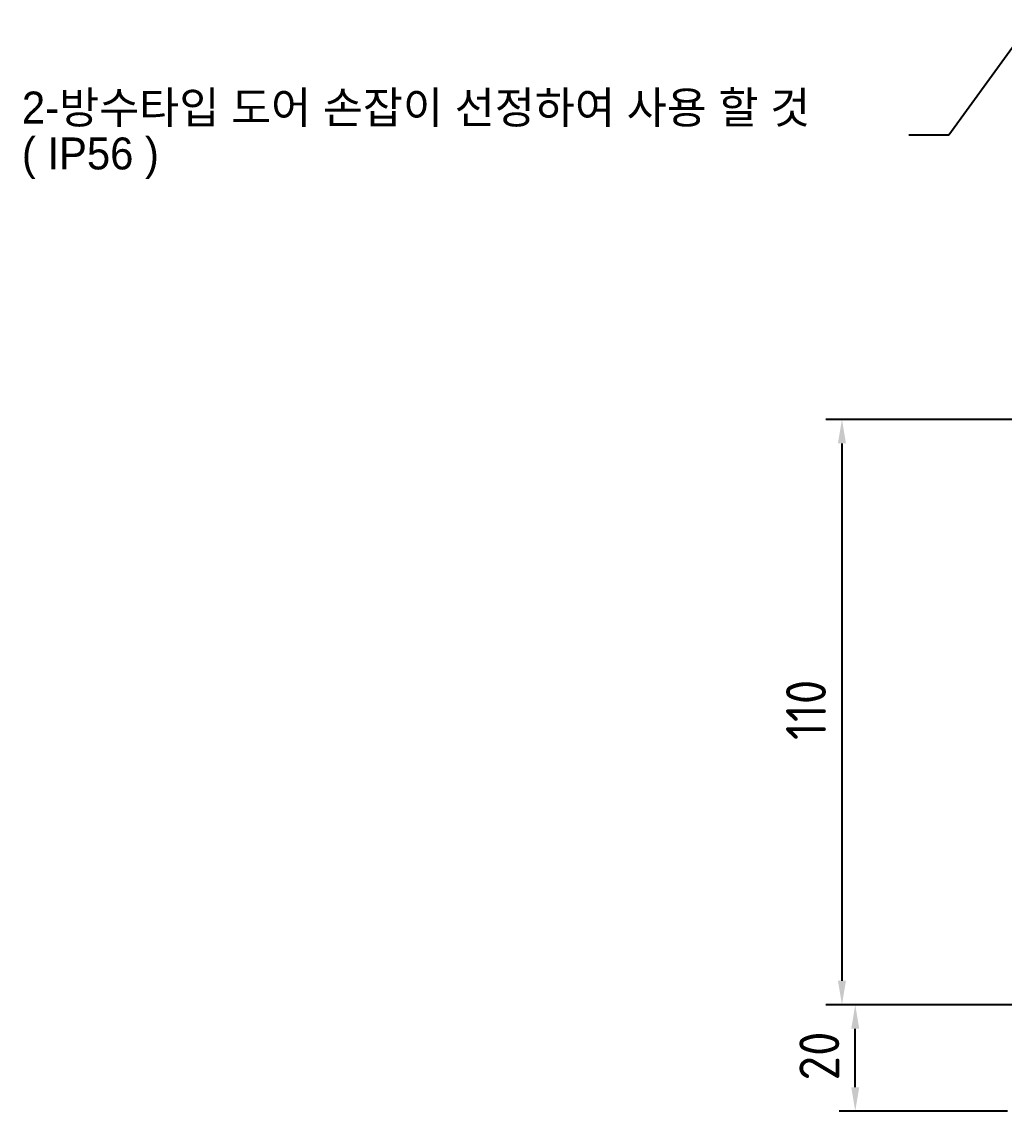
# Model space of a CAD drawing. Header units: millimetres. Extents: x 0 to 2523, y 0 to 1782.
# Drawn here: x 595.6 to 780.1, y 486.1 to 690.8 of the extents above; entities that cross this region are included whole.
import ezdxf

# ---------------------------------------------------------------- set-up
doc = ezdxf.new("R2010")
doc.units = ezdxf.units.MM
doc.header["$LTSCALE"] = 3
doc.layers.add('기호(ISO)', color=5, linetype='Continuous', lineweight=25)
doc.layers.add('치수(ISO)', color=2, linetype='Continuous', lineweight=25)
doc.styles.add('치수 텍스트_PSTEK_POSCO', font='isocp.shx')
doc.dimstyles.new('치수_PSTEK_POSCO', dxfattribs={"dimscale": 3, "dimtxt": 2.5, "dimasz": 1.5, "dimexe": 1, "dimexo": 1.5, "dimgap": 1, "dimtad": 1, "dimrnd": 1e-08, "dimdsep": 46, "dimtxsty": '치수 텍스트_PSTEK_POSCO', "dimcen": 0.09, "dimdle": 10, "dimclrd": 7, "dimclre": 7, "dimclrt": 2, "dimadec": 1, "dimazin": 2, "dimtfac": 1, "dimtmove": 0, "dimatfit": 3, "dimfxl": 0, "dimtolj": 1, "dimlwd": -1, "dimlwe": -1, "dimarcsym": 0})
doc.dimstyles.new('치수_PSTEK_POSCO$7', dxfattribs={"dimscale": 3, "dimtxt": 2.5, "dimasz": 2.5, "dimexe": 1, "dimexo": 1.5, "dimgap": 1, "dimtad": 1, "dimrnd": 1e-08, "dimdsep": 46, "dimtxsty": '치수 텍스트_PSTEK_POSCO', "dimcen": 0.09, "dimdle": 10, "dimclrd": 7, "dimclre": 7, "dimclrt": 2, "dimadec": 1, "dimazin": 2, "dimtfac": 1, "dimtmove": 0, "dimatfit": 3, "dimfxl": 0, "dimtolj": 1, "dimlwd": -1, "dimlwe": -1, "dimarcsym": 0})

# ---------------------------------------------------------------- blocks, each defined once
blk = doc.blocks.new('*D47')
at = {"layer": 'Defpoints', "color": 0, "transparency": 16777216}
for p in [(882.53, 616.07), (749.66, 506.07), (882.53, 506.07)]:
    blk.add_point(p, dxfattribs=at)
at = {"layer": '치수(ISO)', "color": 7, "transparency": 16777216}
for p, q in [((878.03, 616.07), (746.66, 616.07)), ((749.66, 611.57), (749.66, 510.57)), ((878.03, 506.07), (746.66, 506.07))]:
    blk.add_line(p, q, dxfattribs=at)
for points in [[(748.91, 611.57), (750.41, 611.57), (749.66, 616.07)], [(748.91, 510.57), (750.41, 510.57), (749.66, 506.07)]]:
    blk.add_solid(points, dxfattribs=at)
at = {"layer": '치수(ISO)', "color": 2, "transparency": 16777216, "insert": (742.91, 555.81), "char_height": 7.5, "attachment_point": 4, "rotation": 90, "style": '치수 텍스트_PSTEK_POSCO'}
blk.add_mtext('\\A1;110', dxfattribs=at)
blk = doc.blocks.new('*D54')
at = {"layer": 'Defpoints', "color": 0, "transparency": 16777216}
for p in [(752.16, 506.07), (882.53, 506.07), (785.28, 486.07)]:
    blk.add_point(p, dxfattribs=at)
at = {"layer": '치수(ISO)', "color": 7, "transparency": 16777216}
for p, q in [((878.03, 506.07), (749.16, 506.07)), ((752.16, 490.57), (752.16, 501.57)), ((780.78, 486.07), (749.16, 486.07))]:
    blk.add_line(p, q, dxfattribs=at)
for points in [[(751.41, 501.57), (752.91, 501.57), (752.16, 506.07)], [(751.41, 490.57), (752.91, 490.57), (752.16, 486.07)]]:
    blk.add_solid(points, dxfattribs=at)
at = {"layer": '치수(ISO)', "color": 2, "transparency": 16777216, "insert": (745.41, 491.84), "char_height": 7.5, "attachment_point": 4, "rotation": 90, "style": '치수 텍스트_PSTEK_POSCO'}
blk.add_mtext('\\A1;20', dxfattribs=at)

msp = doc.modelspace()

# ---------------------------------------------------------------- texts
at = {"layer": '기호(ISO)', "color": 2, "insert": (595.6366, 669.4669), "char_height": 6, "width": 163.60312, "attachment_point": 4, "line_spacing_factor": 0.86273, "style": '치수 텍스트_PSTEK_POSCO'}
msp.add_mtext('{\\f굴림|b0|i0;\\H6.0000;2-방수타입 도어 손잡이 선정하여 사용 할 것 \\P( IP56 )}', dxfattribs=at)

# ---------------------------------------------------------------- dimensions: what is measured, and where the dimension line sits
at = {"layer": '치수(ISO)', "color": 7}
for base, p1, picture, middle in [((749.6638, 506.0669), (882.5266, 616.0669), '*D47', (749.6638, 561.0669)), ((752.1638, 506.0669), (785.2766, 486.0669), '*D54', (752.1638, 496.0669))]:
    dim = msp.add_linear_dim(base=base, p1=p1, p2=(882.5266, 506.0669), angle=90, dimstyle='치수_PSTEK_POSCO', override={"dimdec": 2, "dimtp": 0, "dimtm": 0, "dimtdec": 2, "dimtofl": 0, "dimatfit": 1}, dxfattribs=at)
    dim.commit()
    dim.dimension.update_dxf_attribs({"geometry": picture, "text_midpoint": middle, "dimtype": 160})

# ---------------------------------------------------------------- leaders
at = {"layer": '기호(ISO)', "color": 7, "annotation_type": 0, "has_hookline": 1, "hookline_direction": 1, "text_width": 163.6218}
msp.add_leader([(861.1014, 795.7169), (769.7397, 669.4669), (762.2397, 669.4669)], dimstyle='치수_PSTEK_POSCO$7', override={"dimtad": 0}, dxfattribs=at)

doc.saveas('drawing.dxf')
